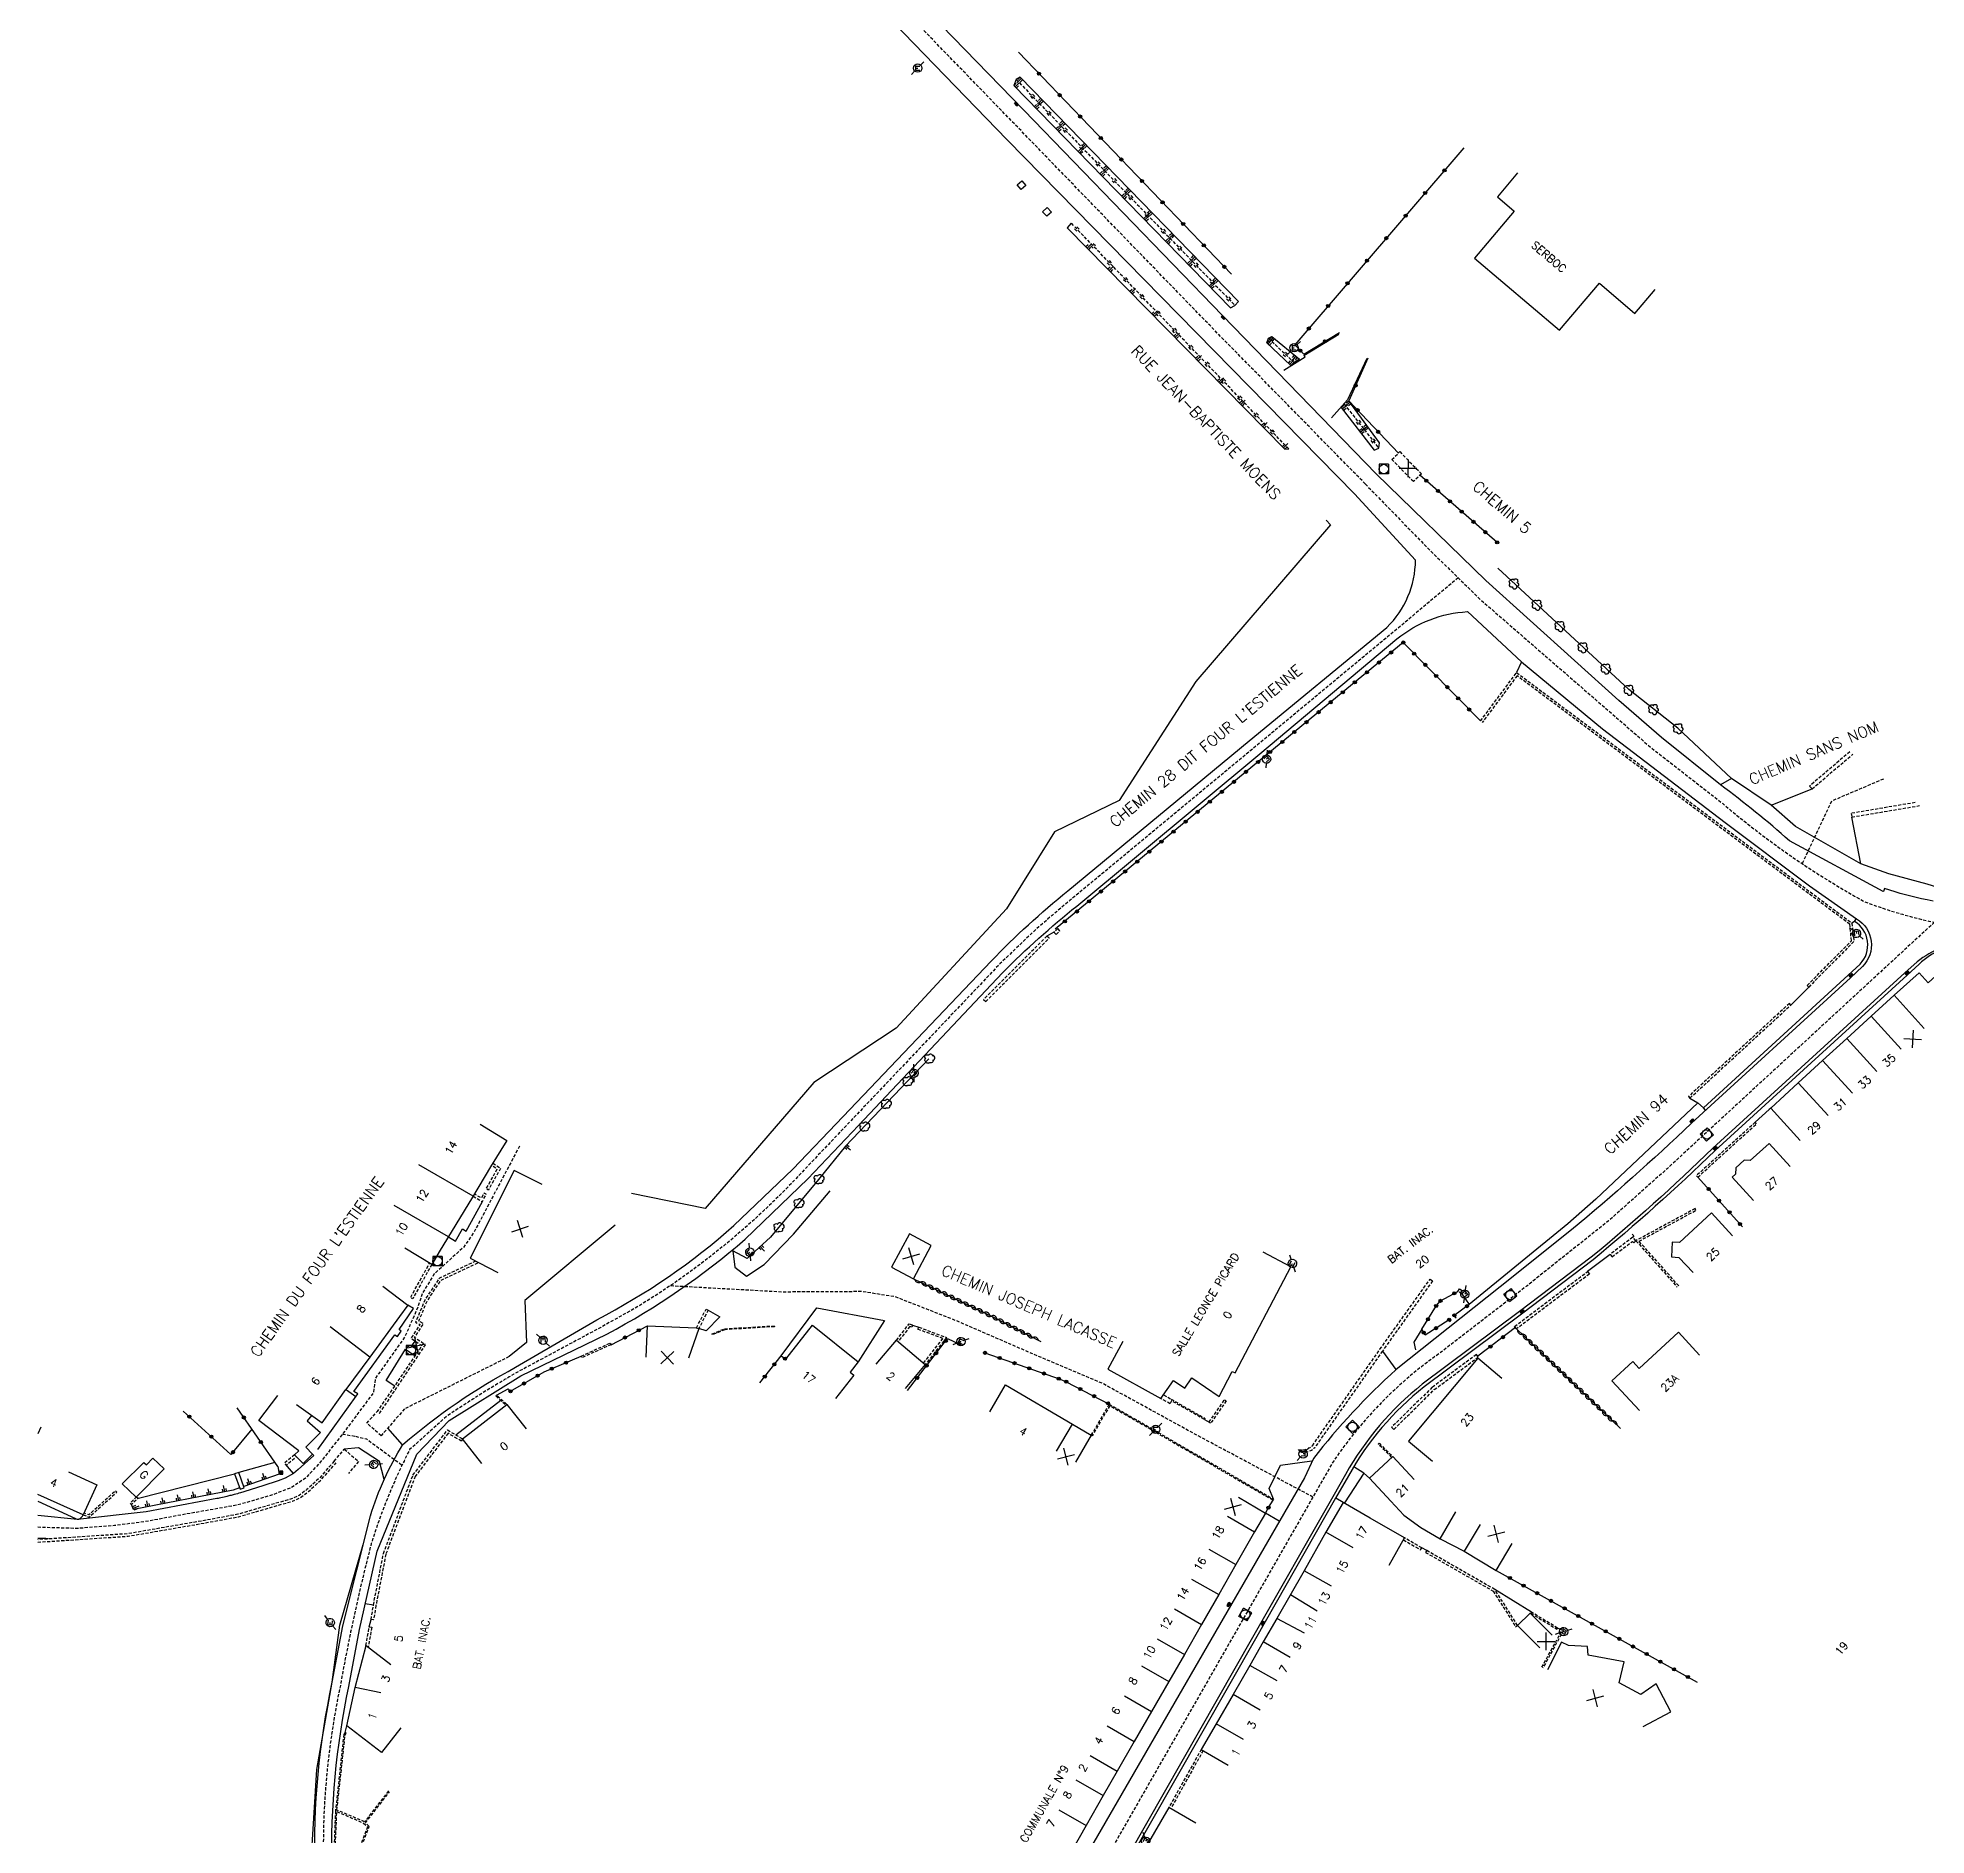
# Model space of a CAD drawing. Header units: millimetres. Extents: x 82000 to 83000, y 142999 to 144000.
# Drawn here: x 82000 to 82301.4, y 143549.3 to 143836.2 of the extents above; entities that cross this region are included whole.
import ezdxf
from ezdxf.enums import TextEntityAlignment as Align

# ---------------------------------------------------------------- set-up
doc = ezdxf.new("R2010")
doc.units = ezdxf.units.MM
doc.linetypes.add('DASHED', pattern=[0.75, 0.5, -0.25])
doc.layers.get('0').update_dxf_attribs({"linetype": 'CONTINUOUS'})
for name, color, linetype in [('W0001', 6, 'DASHED'), ('W0008', 7, 'CONTINUOUS'), ('W0100', 7, 'CONTINUOUS'), ('W0112', 1, 'DASHED'), ('W0211', 2, 'CONTINUOUS'), ('W0220', 5, 'DASHED'), ('W0300', 7, 'CONTINUOUS'), ('W0302', 3, 'CONTINUOUS'), ('W0310', 3, 'CONTINUOUS'), ('W0322', 7, 'CONTINUOUS'), ('W0330', 7, 'CONTINUOUS'), ('W0334', 7, 'CONTINUOUS'), ('W0400', 7, 'CONTINUOUS'), ('W0420', 7, 'CONTINUOUS'), ('W0471', 7, 'CONTINUOUS'), ('W0984', 7, 'CONTINUOUS'), ('W0989', 7, 'CONTINUOUS'), ('W0991', 7, 'CONTINUOUS'), ('W1102', 7, 'CONTINUOUS')]:
    doc.layers.add(name, color=color, linetype=linetype)
doc.styles.get("Standard").update_dxf_attribs({"font": 'romans.shx', "width": 0.85})

# ---------------------------------------------------------------- blocks, each defined once
blk = doc.blocks.new('t112o')
at = {"color": 0, "linetype": 'Continuous'}
for p, q in [((-0.5, 0.5), (0.5, 0.5)), ((-0.5, -0.5), (-0.5, 0.5)), ((0.5, 0.5), (0.5, -0.5)), ((0.5, -0.5), (-0.5, -0.5))]:
    blk.add_line(p, q, dxfattribs=at)
blk = doc.blocks.new('T471')
for p, q in [((-0.333334, 0.333334), (-0.333334, -0.333334)), ((-0.333334, 0.333334), (0.333334, 0.333334)), ((-0.333334, 0), (0, 0)), ((0.500001, 0.500001), (1.000002, 1.000002)), ((-0.500001, -0.500001), (-1.000002, -1.000002)), ((-0.333334, -0.333334), (0.333334, -0.333334))]:
    blk.add_line(p, q)
blk.add_ellipse((0, 0), major_axis=(0.471405, 0.471405), ratio=1, start_param=5.4977871438, end_param=11.780972451)
blk = doc.blocks.new('T400')
for p, q in [((-0.15, 0.3), (0.15, 0.3)), ((-0.15, -0.25), (-0.15, 0.3)), ((-0.15, 0.15), (0.15, 0.15)), ((-0.15, 0), (0.15, 0)), ((0.15, 0.3), (0.15, -0.25)), ((-0.15, -0.15), (0.15, -0.15)), ((-0.15, -0.25), (-0.15, -0.3)), ((-0.15, -0.3), (0.15, -0.3)), ((0.15, -0.3), (0.15, -0.25))]:
    blk.add_line(p, q)
blk = doc.blocks.new('T420')
for p, q in [((0.75, 0.75), (-0.75, 0.75)), ((-0.75, 0.75), (-0.75, -0.75)), ((0.75, 0.75), (0.75, -0.75)), ((0.75, -0.75), (-0.75, -0.75))]:
    blk.add_line(p, q)
blk.add_ellipse((0, 0), major_axis=(-0.53, 0.53), ratio=1, start_param=3.926991, end_param=10.210176)
blk = doc.blocks.new('t330o')
at = {"color": 0, "linetype": 'Continuous'}
for p, q in [((0.25, -0.25), (-0.25, 0.25)), ((-0.25, -0.25), (0.25, 0.25)), ((-0.25, 0.25), (-0.25, -0.25)), ((0.25, 0.25), (-0.25, 0.25)), ((0.25, -0.25), (0.25, 0.25)), ((-0.25, -0.25), (0.25, -0.25)), ((-0.25, -0.25), (-0.25, -0.25))]:
    blk.add_line(p, q, dxfattribs=at)
blk = doc.blocks.new('t211o')
at = {"color": 0, "linetype": 'Continuous'}
for p, q in [((-0.29, 0.5), (-0.29, 0)), ((0, 1), (0, 0)), ((0.29, 0.5), (0.29, 0))]:
    blk.add_line(p, q, dxfattribs=at)
blk = doc.blocks.new('t322o')
at = {"color": 0, "linetype": 'Continuous'}
for radius in [0.25, 0.15]:
    blk.add_circle((0, 0), radius, dxfattribs=at)
blk = doc.blocks.new('t220o')
at = {"color": 0, "linetype": 'Continuous'}
for p, q in [((-0.25, 0.25), (0.25, 0.25)), ((-0.25, -0.25), (0.25, -0.25))]:
    blk.add_line(p, q, dxfattribs=at)
blk = doc.blocks.new('t991o')
at = {"color": 0, "linetype": 'Continuous'}
for p, q in [((-1, 1), (1, -1)), ((-1, -1), (1, 1))]:
    blk.add_line(p, q, dxfattribs=at)
blk = doc.blocks.new('t310o')
at = {"color": 0, "linetype": 'Continuous'}
for centre, start, end in [((-0.5, 0.38), 216.8699, 323.1304), ((0.5, -0.37), 36.8699, 143.1303)]:
    blk.add_arc(centre, 0.625, start, end, dxfattribs=at)
blk = doc.blocks.new('T300')
for p, q in [((-0.8, 0.51), (-0.86, 0.34)), ((-0.86, 0.34), (-0.86, 0.17)), ((-0.86, 0.17), (-0.74, 0.06)), ((-0.69, 0.63), (-0.8, 0.51)), ((-0.8, -0.06), (-0.74, 0.06)), ((-0.74, 0.06), (-0.69, 0.11)), ((-0.57, 0.69), (-0.69, 0.63)), ((-0.46, 0.69), (-0.57, 0.69)), ((-0.29, 0.63), (-0.46, 0.69)), ((-0.29, 0.63), (-0.17, 0.74)), ((-0.23, 0.57), (-0.29, 0.63)), ((-0.17, 0.74), (-0.06, 0.8)), ((-0.06, 0.8), (0.06, 0.8)), ((0.06, 0.8), (0.23, 0.74)), ((0.23, 0.74), (0.34, 0.63)), ((0.34, 0.63), (0.4, 0.51)), ((0.46, 0.46), (0.34, 0.46)), ((0.4, 0.51), (0.4, 0.46)), ((0.57, 0.4), (0.46, 0.46)), ((0.57, 0.4), (0.69, 0.29)), ((0.69, 0.29), (0.74, 0.17)), ((0.74, 0.06), (0.69, -0.17)), ((0.74, 0.17), (0.74, 0.06)), ((-0.8, -0.17), (-0.8, -0.06)), ((-0.8, -0.23), (-0.8, -0.17)), ((-0.74, -0.34), (-0.8, -0.23)), ((-0.69, -0.4), (-0.74, -0.34)), ((-0.51, -0.46), (-0.69, -0.4)), ((-0.4, -0.46), (-0.51, -0.46)), ((-0.4, -0.46), (-0.34, -0.46)), ((-0.34, -0.46), (-0.34, -0.4)), ((-0.34, -0.51), (-0.34, -0.46)), ((-0.29, -0.63), (-0.34, -0.51)), ((-0.17, -0.74), (-0.29, -0.63)), ((-0.06, -0.8), (-0.17, -0.74)), ((0.06, -0.8), (-0.06, -0.8)), ((0.17, -0.74), (0.06, -0.8)), ((0.23, -0.69), (0.17, -0.74)), ((0.29, -0.46), (0.23, -0.46)), ((0.29, -0.63), (0.23, -0.69)), ((0.46, -0.4), (0.29, -0.46)), ((0.34, -0.51), (0.29, -0.63)), ((0.34, -0.51), (0.34, -0.46)), ((0.57, -0.34), (0.46, -0.4)), ((0.63, -0.29), (0.57, -0.34)), ((0.69, -0.17), (0.63, -0.29))]:
    blk.add_line(p, q)

msp = doc.modelspace()

# ---------------------------------------------------------------- linework, layer by layer
at = {"layer": 'W0001', "flags": 128}
for points in [[(82211.9, 143765.01), (82187.06, 143790.35), (82121.39, 143858.09), (82089.71, 143890.88), (82088.42, 143892.22)], [(82294.61, 143717.9), (82286.34, 143714.38), (82281.64, 143704.4)], [(82076.89, 143659.3), (82069.61, 143645.53), (82067.93, 143643.13), (82063.24, 143638.85), (82061.35, 143635.76), (82060.67, 143633.59), (82058.59, 143628.84), (82053.88, 143622.23), (82053.59, 143619.97), (82048.65, 143613.34), (82045.14, 143608.89), (82042.73, 143606.29), (82040.5, 143604.8), (82037.58, 143603.67), (82031.95, 143602.02), (82023.31, 143600.49), (82017.1, 143599.35), (82012.24, 143598.73), (82006.18, 143598.26), (82000, 143598.46)], [(82203.55, 143603.28), (82185.84, 143612.71), (82170.05, 143621.37), (82158.53, 143626.26), (82146.66, 143631.41), (82136.85, 143635.25), (82131.55, 143636.08), (82118.77, 143636.01), (82100.92, 143636.99)], [(82048.65, 143613.34), (82050.73, 143612.99)], [(82050.73, 143612.99), (82052.47, 143612.56), (82058.15, 143608.38)]]:
    msp.add_lwpolyline(points, dxfattribs=at)
for points in [[(82211.9, 143765.01), (82221.73, 143754.91), (82230.34, 143746.5), (82257.42, 143723), (82268.95, 143714.01, 0.049337), (82291.47, 143698.38, 0.05942), (82308.25, 143694.11, 0.05942)], [(82226.74, 143750.01), (82193.99, 143722.77), (82170.47, 143703.27, 0.007982), (82159.08, 143693.69), (82153.62, 143688.45), (82121.93, 143655.09, -0.068781), (82096.08, 143633.86), (82089.86, 143630.36), (82076.71, 143623.31, 0.01709), (82065.22, 143616.14), (82059.36, 143610.85, 0.041841), (82053.24, 143595.87, 0.019658), (82048.3, 143573.22, 0.044862), (82045.61, 143550.74), (82045.26, 143522.97, -0.130253), (82040.6, 143510.48), (82034.29, 143503.7), (82031.3, 143500.48), (82021.53, 143491.06)], [(82302.75, 143695.05), (82278.84, 143673), (82260.06, 143655.68), (82250.74, 143647.39), (82237.66, 143636.96), (82223.86, 143626.31, 0.090765), (82206.86, 143609.07), (82201.13, 143599.07), (82143.9, 143499.06, 0.389263), (82146.26, 143481.31), (82169.13, 143469.94), (82188.93, 143460.19), (82195.08, 143459.33), (82218.8, 143456.16), (82233.41, 143455.36), (82243.51, 143455.85), (82256.23, 143456.49, -0.095907), (82265.72, 143454.86, -0.357307), (82267.18, 143453.01, 0.000344), (82266.82, 143447.06), (82266.74, 143443.86), (82266.65, 143437.54), (82264.87, 143420.6, 0.12107), (82265.04, 143412.01), (82267.21, 143403.94), (82270.96, 143397.55), (82273.75, 143392.92, -0.07632), (82274.45, 143391.45, -0.019997), (82273.52, 143387.71)]]:
    msp.add_lwpolyline(points, format="xyb", dxfattribs=at)
at = {"layer": 'W0008', "flags": 128}
for points in [[(82210.17, 143763.42), (82179.32, 143794.9), (82154.71, 143819.97), (82095.18, 143881.46)], [(82213.63, 143766.61), (82189.12, 143791.9), (82157.37, 143824.67), (82127.36, 143855.66)], [(82198.9, 143783.17), (82202.31, 143785.29), (82202.08, 143785.53), (82207.67, 143788.91)], [(82212.13, 143785.05), (82209.08, 143778.44), (82206.52, 143775.55)], [(82065.54, 143644.81), (82066.67, 143644.12), (82067.8, 143646.11), (82068.36, 143645.73), (82070.97, 143650.44)], [(82050.8, 143619.37), (82051.07, 143619.74), (82050.47, 143620.16), (82056.98, 143629.2), (82057.42, 143628.91), (82057.99, 143629.77), (82057.67, 143630.04), (82059.97, 143633.41), (82059.06, 143633.94)], [(82056.98, 143620.98), (82055.6, 143621.91), (82058.69, 143626.88), (82060.22, 143625.81)], [(82040.82, 143607.05), (82039.53, 143608.56)]]:
    msp.add_lwpolyline(points, dxfattribs=at)
at = {"layer": 'W0008'}
for points in [[(82294.62, 143699.96, -0.000197), (82294.58, 143699.97), (82279.61, 143708.05, 0.022075), (82268.6, 143716.98), (82259.2, 143724.54), (82252.36, 143730.43), (82231.14, 143749.58), (82213.63, 143766.61)], [(82006.42, 143510.6), (82012.52, 143504.11), (82020.45, 143496.5, 0.141778), (82028.24, 143500.19), (82032.2, 143503.56), (82040.31, 143512.22, 0.116626), (82044.08, 143525.56), (82044.24, 143544.06, -0.059521), (82047.01, 143573.71), (82048.69, 143582.74), (82053.1, 143600.3, -0.065778), (82058.29, 143611.69, -0.054627), (82076.28, 143624), (82089.25, 143631.6, 0.061773), (82111.13, 143646.64), (82120.55, 143655.64), (82128.55, 143664.06), (82152.18, 143688.85, -0.030774), (82164.42, 143700.07), (82193.39, 143723.99), (82215.35, 143742.12, 0.202129), (82219.91, 143752.85), (82210.17, 143763.42)], [(82046.94, 143544.06, -0.057205), (82049.66, 143573.05), (82051.35, 143582.14), (82054.19, 143594.65), (82060.5, 143610.13), (82065.69, 143615.49), (82077.13, 143622.63), (82090.84, 143629.31, 0.05724), (82112.89, 143644.45), (82122.9, 143654.09), (82131.01, 143662.58), (82154.01, 143686.99, -0.029784), (82165.86, 143697.63), (82195.08, 143721.94), (82216.96, 143740.29, -0.158202), (82228.21, 143744.63), (82236.83, 143736.63), (82249.76, 143725.92), (82269.34, 143710.99), (82282.82, 143700.87), (82290.32, 143695.6)], [(82290.32, 143695.6, -0.484464), (82291.28, 143687.99), (82289.37, 143686.19), (82263.95, 143662.96, -0.016846), (82244.83, 143645.92), (82233.43, 143636.85), (82216.81, 143623.64, 0.043121), (82203.62, 143609.43), (82202.18, 143606.37), (82165.23, 143542.38)], [(82303.91, 143690.93, 0.090891), (82299.97, 143688.71), (82298.04, 143686.95), (82267.4, 143658.99, -0.020335), (82247.98, 143641.56), (82236.52, 143632.9), (82221, 143621.28, 0.099009), (82208.76, 143606.91), (82206.72, 143603.33), (82193.92, 143580.88), (82168.49, 143536.31)]]:
    msp.add_lwpolyline(points, format="xyb", dxfattribs=at)
for points in [[(82276.66, 143713.72), (82283.21, 143716.34)], [(82290.99, 143704.36), (82289.56, 143711.84)], [(82220.91, 143630.06), (82219.63, 143627.99), (82219.91, 143626.77)], [(82044.71, 143610.87), (82050.8, 143619.37)]]:
    msp.add_lwpolyline(points, dxfattribs=at)
at = {"layer": 'W0008', "flags": 128}
for points in [[(82043.87, 143610.14), (82044.09, 143609.94), (82041.58, 143607.67), (82040.82, 143607.05), (82039.5, 143606.3), (82038.39, 143605.87), (82035.9, 143605.1), (82033.06, 143604.17, -0.008273), (82032.37, 143603.96, -0.005801), (82031.36, 143603.68, -0.00395), (82030.68, 143603.51, -0.003893), (82029.98, 143603.34, -0.00309), (82028.98, 143603.12, -0.007719), (82028.58, 143603.04), (82017.31, 143600.95), (82006.34, 143599.71), (82000, 143600.35)], [(82000, 143602.61), (82006.02, 143599.85, 0.066282), (82006.29, 143599.77, 0.076734), (82006.53, 143599.77, 0.106572), (82006.66, 143599.81, 0.037801), (82006.97, 143600.05, 0.052512), (82007.12, 143600.21, 0.043342), (82007.26, 143600.43)], [(82001.73, 143596.64, -0.006652), (82000, 143596.68)]]:
    msp.add_lwpolyline(points, format="xyb", dxfattribs=at)
msp.add_lwpolyline([(82032.96, 143604.78), (82032.09, 143607.21), (82031.42, 143606.97), (82032.3, 143604.53)], close=True, dxfattribs=at)
at = {"layer": 'W0100', "flags": 128}
for points in [[(82236.22, 143814.68), (82232.99, 143810.86), (82235.68, 143808.58), (82229.32, 143801.06), (82242.89, 143789.56), (82249.26, 143797.08), (82254.95, 143792.25), (82258.18, 143796.07)], [(82070.64, 143662.83), (82074.89, 143660.2), (82072.29, 143655.99), (82069.4, 143651.16), (82064.07, 143642.41), (82062.89, 143640.43), (82058.6, 143642.99)], [(82080.51, 143653.16), (82076.05, 143655.41), (82069, 143641.4), (82073.46, 143639.15)], [(82055.08, 143636.97), (82059.06, 143633.94), (82057.73, 143632.12), (82052.99, 143625.62), (82049.18, 143620.47)], [(82060.78, 143626.66), (82059.63, 143627.38), (82060.22, 143628.19)], [(82043.75, 143616.38), (82043.01, 143615.46), (82045.13, 143613.6), (82042.81, 143611.26), (82043.87, 143610.14), (82042.38, 143608.66), (82041, 143610.03), (82041.69, 143610.65), (82035.3, 143615.51), (82038.33, 143619.49)], [(82004.88, 143607.3), (82009.44, 143605.25), (82007.26, 143600.43), (82000, 143603.7)]]:
    msp.add_lwpolyline(points, dxfattribs=at)
at = {"layer": 'W0100'}
for points in [[(82307.65, 143683.95), (82304.16, 143687.54), (82301.76, 143685.38), (82300.3, 143686.97), (82296.33, 143683.39), (82292.65, 143680.04), (82288.74, 143676.49), (82284.9, 143672.97), (82281.01, 143669.42), (82276.61, 143665.36), (82281.33, 143660.23)], [(82279.73, 143656.06), (82276.35, 143659.75), (82273.35, 143657), (82272.38, 143657.06), (82271.06, 143655.84), (82270.99, 143654.81), (82270.48, 143654.33), (82273.85, 143650.64)], [(82270.54, 143644.96), (82267.14, 143648.63), (82262.05, 143643.92), (82260.86, 143643.98), (82260.77, 143641.61), (82261.97, 143641.55), (82264.22, 143639.12)], [(82173.21, 143628.1), (82170.79, 143623.72), (82179.29, 143619.02), (82181.28, 143621.87), (82183.08, 143620.68), (82184.22, 143622.3), (82188.58, 143619.36), (82190.67, 143623.34), (82191.13, 143623.1), (82200.02, 143640.05), (82195.6, 143642.37)], [(82097.13, 143625.61), (82097.32, 143630.61), (82105.07, 143630.32), (82105.5, 143630.17), (82103.87, 143625.45)], [(82119.4, 143625.31), (82123.64, 143630.7), (82130.95, 143624.89), (82129.65, 143623.24), (82130.28, 143622.75), (82127.33, 143619.01)], [(82265.26, 143625.91), (82261.87, 143629.58), (82255.62, 143623.82), (82254.6, 143624.93), (82251.27, 143621.86), (82255.68, 143617.08)], [(82133.85, 143624.48), (82137.06, 143628.31), (82141.67, 143624.45), (82138.46, 143620.62)], [(82233.69, 143622.23), (82229.86, 143625.44), (82218.78, 143612.23), (82222.61, 143609.01)], [(82041.32, 143618.04), (82045.4, 143615.14), (82049.18, 143620.47)], [(82151.95, 143616.91), (82154.49, 143621.21), (82165.16, 143614.92), (82168.17, 143613.15), (82165.63, 143608.85)], [(82070.9, 143608.63), (82067.82, 143612.57), (82074.87, 143618.08), (82077.95, 143614.15)], [(82219.7, 143606.09), (82216.29, 143609.74), (82212.59, 143606.29), (82216, 143602.64), (82218.07, 143600.4), (82220.77, 143598.4), (82223.84, 143596.62), (82226.35, 143600.95)], [(82191.64, 143603.24), (82195.97, 143600.73), (82194.22, 143597.72), (82191.24, 143592.51), (82188.5, 143587.72), (82185.76, 143582.94), (82183.03, 143578.17), (82180.52, 143573.82), (82177.78, 143569.07), (82175.02, 143564.27), (82172.3, 143559.54), (82170.06, 143555.64), (82167.33, 143550.87), (82164.88, 143546.55), (82164.88, 143546.34), (82161.6, 143540.63), (82157.2, 143543.16)], [(82215.71, 143592.43), (82218.18, 143596.77), (82212.69, 143599.9), (82208.37, 143602.41), (82205.61, 143597.67), (82202.13, 143591.51), (82197.78, 143583.92), (82195.59, 143580.19), (82193.46, 143576.38), (82190.79, 143571.74), (82188.11, 143567.09), (82185.71, 143562.99), (82190.03, 143560.47)], [(82230.26, 143598.92), (82227.7, 143594.63), (82232.79, 143591.58), (82235.36, 143595.87)], [(82241.74, 143581.23), (82238.21, 143584.77), (82236.21, 143582.78), (82239.74, 143579.23)], [(82057.93, 143566.44), (82054.86, 143562.49), (82049.35, 143566.77), (82050.65, 143572.89), (82052.4, 143579.58), (82056.37, 143576.55)], [(82256.27, 143566.67), (82260.68, 143569.02), (82258.33, 143573.44), (82255.87, 143571.75), (82252.43, 143573.65), (82253.2, 143576.98), (82247.49, 143578.04), (82247.37, 143579.44), (82244.34, 143579.58), (82243.23, 143580.14), (82240.96, 143575.69)], [(82184.86, 143551.22), (82180.54, 143553.73), (82176.93, 143547.51), (82195.66, 143536.95)]]:
    msp.add_lwpolyline(points, dxfattribs=at)
msp.add_lwpolyline([(82142.6, 143643.45), (82139.13, 143645.28), (82136.25, 143639.99), (82139.78, 143638.12)], close=True, dxfattribs=at)
at = {"layer": 'W0100', "flags": 128}
msp.add_lwpolyline([(82016.91, 143608.82), (82017.34, 143608.45), (82018.36, 143609.49), (82020.17, 143607.78), (82015.72, 143603.27), (82013.46, 143605.41)], close=True, dxfattribs=at)
at = {"layer": 'W0112'}
for points in [[(82217.4, 143770.17), (82220.87, 143766.65), (82219.6, 143765.39), (82216.13, 143768.91)], [(82151.31, 143682.38), (82161.44, 143692.49), (82161.09, 143692.84), (82150.96, 143682.73)], [(82162.82, 143694.04), (82162.21, 143693.45), (82162.55, 143693.1), (82163.16, 143693.68)], [(82279.59, 143682.09), (82263.48, 143667.23), (82263.72, 143666.97), (82279.83, 143681.83)], [(82264.97, 143654.34), (82274.36, 143662.89), (82274.15, 143663.12), (82264.75, 143654.58)], [(82251.29, 143641.64), (82254.54, 143644.09), (82254.74, 143643.88), (82255.1, 143644.21), (82254.6, 143644.76), (82250.99, 143642.03)], [(82235.73, 143630.53), (82247.38, 143639.29), (82247.68, 143638.89), (82236.03, 143630.13)], [(82227.31, 143635.7), (82226.67, 143636.11), (82226.93, 143636.52), (82227.57, 143636.11)], [(82107.66, 143629.32), (82109.62, 143630.14), (82117.57, 143630.61), (82117.58, 143630.48), (82109.65, 143630), (82107.72, 143629.2)], [(82086.76, 143625.78), (82091.34, 143627.87), (82091.51, 143627.61), (82086.87, 143625.54)], [(82229.63, 143626.03), (82222.6, 143620.81), (82216.1, 143614.44), (82216.45, 143614.09), (82222.92, 143620.43), (82229.93, 143625.63)], [(82168.17, 143613.15), (82171.03, 143618.12), (82197.23, 143602.95), (82197.13, 143602.78), (82171.1, 143617.86), (82168.33, 143613.06)], [(82186.95, 143615.25), (82189.45, 143618.82), (82189.71, 143618.64), (82187.21, 143615.07)], [(82067.62, 143612.22), (82065.5, 143613.47), (82060.25, 143606.59), (82055.56, 143594.17), (82053.98, 143585.98), (82053.61, 143583.66), (82053.22, 143583.72), (82053.58, 143586.05), (82055.17, 143594.28), (82059.89, 143606.79), (82065.4, 143613.99), (82067.82, 143612.57)], [(82236.21, 143582.78), (82232.57, 143588.54), (82221.7, 143594.76), (82221.52, 143594.45), (82232.31, 143588.27), (82235.9, 143582.58)], [(82242.6, 143582.37), (82238.43, 143584.9), (82238.32, 143584.73), (82242.5, 143582.2)]]:
    msp.add_lwpolyline(points, close=True, dxfattribs=at)
for points in [[(82230.29, 143727.18), (82236.06, 143734.9), (82289.58, 143694.91), (82289.88, 143691.97), (82282.7, 143684.69), (82282.44, 143684.95), (82289.5, 143692.1), (82289.24, 143694.72), (82236.13, 143734.39), (82230.55, 143726.92)], [(82289.23, 143722.25), (82282.83, 143716.79), (82283.21, 143716.34), (82289.72, 143721.87)], [(82299.67, 143714.15), (82289.46, 143712.43), (82289.56, 143711.84), (82300.37, 143713.66)], [(82276.61, 143665.36), (82276.37, 143665.15)], [(82261.93, 143637), (82255.6, 143644.13), (82264.68, 143649.05), (82264.53, 143649.33), (82255.1, 143644.21), (82261.7, 143636.78)], [(82105.14, 143630.3), (82106.68, 143633.3), (82107.02, 143633.12), (82105.5, 143630.17)], [(82137.06, 143628.31), (82139.09, 143630.94), (82139.64, 143630.73), (82139.52, 143630.4), (82139.21, 143630.51), (82137.33, 143628.09)], [(82141.4, 143624.68), (82144.49, 143628.6), (82140.5, 143630.06), (82140.62, 143630.39), (82145.07, 143628.76), (82141.67, 143624.45)], [(82075.23, 143625.7), (82058.55, 143617.36), (82054.8, 143613.07), (82052.53, 143615.08), (82054.18, 143616.95)], [(82074.87, 143618.08), (82073.24, 143619.55), (82073.12, 143619.43), (82074.73, 143617.98)], [(82179.71, 143619.61), (82180.89, 143618.93), (82186.31, 143615.84), (82186.21, 143615.66), (82180.97, 143618.65), (82180.74, 143618.19), (82179.29, 143619.02)], [(82047.31, 143609), (82048.93, 143610.91), (82051.22, 143608.97), (82049.6, 143607.06)], [(82216.15, 143609.61), (82213.96, 143611.73), (82214.09, 143611.87), (82216.29, 143609.74)], [(82218, 143596.46), (82220.73, 143594.85), (82220.91, 143595.16), (82218.18, 143596.77)], [(82052.39, 143579.57), (82052.9, 143582.55), (82053.3, 143582.49), (82052.75, 143579.31)], [(82240.08, 143576.13), (82243.36, 143582.09), (82243.53, 143581.99), (82240.26, 143576.04)], [(82055.99, 143556.36), (82052.17, 143551.45), (82047.75, 143553.31), (82049.07, 143565.33), (82049.24, 143565.58), (82049.06, 143565.7), (82048.85, 143565.38), (82047.52, 143553.18), (82047.31, 143547.88), (82047.52, 143547.87), (82047.73, 143553.08), (82052.01, 143551.23), (82052.65, 143550.65), (82048.3, 143539.24), (82048.49, 143539.17), (82052.9, 143550.71), (82052.29, 143551.26), (82056.16, 143556.24)], [(82185.71, 143562.99), (82180.54, 143553.73)], [(82186.02, 143562.81), (82180.85, 143553.55)]]:
    msp.add_lwpolyline(points, dxfattribs=at)
at = {"layer": 'W0112', "flags": 128}
for points in [[(82072.65, 143656.56), (82073.89, 143655.8), (82071.92, 143652.3), (82071.57, 143652.49), (82073.35, 143655.66), (82072.44, 143656.22)], [(82069.5, 143651.3), (82070.97, 143650.44), (82071.59, 143651.61), (82071.23, 143651.79), (82070.81, 143651), (82069.7, 143651.64)], [(82069.89, 143640.95), (82064.1, 143638.23), (82061.77, 143634.73), (82060.31, 143631.18), (82061.01, 143630.81), (82059.57, 143628.63), (82059.57, 143628.63), (82061.32, 143627.46), (82060.78, 143626.66), (82054.18, 143616.95)], [(82054.54, 143616.64), (82054.61, 143616.72), (82061.11, 143626.43), (82061.87, 143627.57), (82060.13, 143628.74), (82061.58, 143630.95), (82060.82, 143631.36), (82062.13, 143634.54), (82064.37, 143637.91), (82070.34, 143640.72)], [(82062.89, 143640.43), (82059.85, 143634.94), (82059.5, 143635.13), (82062.54, 143640.62)], [(82047.31, 143609), (82044.94, 143606.3), (82042.95, 143604.47), (82041.71, 143603.55), (82040.5, 143603), (82031.93, 143600.53), (82026.92, 143599.6), (82014.39, 143597.42), (82004.36, 143596.77), (82000, 143596.48)], [(82000, 143596.08), (82004.39, 143596.37), (82014.44, 143597.03), (82026.99, 143599.21), (82032.02, 143600.14), (82040.64, 143602.62), (82041.91, 143603.2), (82043.21, 143604.16), (82045.22, 143606.02), (82047.61, 143608.73)], [(82040.99, 143610.03), (82039.38, 143608.7), (82039.64, 143608.39), (82041.28, 143609.75)], [(82007.24, 143600.44), (82008.2, 143600.07), (82012.61, 143604.06), (82012.41, 143604.28), (82008.13, 143600.42), (82007.38, 143600.7)]]:
    msp.add_lwpolyline(points, dxfattribs=at)
at = {"layer": 'W0112'}
msp.add_lwpolyline([(82222.63, 143637.79), (82214.64, 143626.59), (82203.82, 143611.17, -0.251521), (82201.56, 143610.49), (82201.24, 143610.86, 0.246191), (82203.45, 143611.48), (82214.24, 143626.87), (82222.24, 143638.07)], format="xyb", close=True, dxfattribs=at)
at = {"layer": 'W0112', "flags": 128}
msp.add_lwpolyline([(82015.78, 143603.34), (82016, 143603.1), (82014.98, 143602.12), (82014.76, 143602.35)], close=True, dxfattribs=at)
at = {"layer": 'W0211', "flags": 128}
msp.add_lwpolyline([(82191.64, 143794.16), (82156.79, 143829.93), (82156.18, 143829.58), (82155.79, 143828.64), (82190.4, 143793.15), (82191.1, 143793.53)], close=True, dxfattribs=at)
for points in [[(82164.97, 143806.65), (82164.32, 143805.89), (82199.04, 143770.55), (82199.68, 143770.61)], [(82199.95, 143783.96), (82196.16, 143787.53), (82196.43, 143788.28), (82196.98, 143788.57), (82201.38, 143784.93), (82200.55, 143784.4), (82200.01, 143783.9)], [(82208.07, 143777.22), (82213.33, 143770.4), (82214.04, 143770.74), (82214.19, 143771.6), (82209.26, 143778.28)], [(82037.84, 143608.78), (82032.09, 143607.21)], [(82038.32, 143608.17), (82038.54, 143606.95), (82032.89, 143604.98)], [(82031.42, 143606.96), (82015.89, 143602.99)], [(82032.22, 143604.75), (82031.19, 143604.39), (82015.29, 143601.28), (82014.98, 143602.12)]]:
    msp.add_lwpolyline(points, dxfattribs=at)
at = {"layer": 'W0211'}
for points in [[(82270.33, 143717.98), (82261.81, 143726.05)], [(82263.72, 143666.97), (82264.99, 143666.21), (82248.68, 143650.83), (82244.25, 143646.88), (82228.5, 143634)], [(82128.93, 143659.29), (82124.62, 143653.99)], [(82110.92, 143642.57), (82111.25, 143639.97), (82113.11, 143638.57), (82115.97, 143640.39), (82120.63, 143645.23), (82126.47, 143652.16)], [(82116.95, 143644.79), (82113.22, 143641.34), (82110.92, 143642.57)], [(82055.28, 143606.07), (82054.57, 143608.95), (82051.19, 143611.12), (82048.93, 143610.91)], [(82042.91, 143530.63), (82043.58, 143544.26), (82044.53, 143559.8), (82047.01, 143573.71), (82048.19, 143582.82), (82051.96, 143595.73)]]:
    msp.add_lwpolyline(points, dxfattribs=at)
at = {"layer": 'W0220', "flags": 128}
for points in [[(82156.18, 143829.58), (82191.1, 143793.53)], [(82199.68, 143770.61), (82164.97, 143806.65)], [(82196.43, 143788.28), (82200.55, 143784.4)], [(82208.51, 143777.8), (82214.04, 143770.74)]]:
    msp.add_lwpolyline(points, dxfattribs=at)
at = {"layer": 'W0302'}
for points in [[(82205.64, 143759.25), (82206.34, 143758.49), (82184.83, 143733.47), (82172.6, 143714.47), (82162.27, 143709.5), (82154.61, 143697.21), (82137.04, 143678.13), (82123.89, 143669.44), (82106.53, 143649.34), (82094.77, 143651.72)], [(82261.81, 143726.05), (82253.94, 143732.2), (82233.03, 143751.56)], [(82142.25, 143673.26), (82128.93, 143659.29)], [(82124.62, 143653.99), (82116.95, 143644.79)], [(82092.14, 143646.7), (82077.76, 143634.66), (82078.02, 143627.97), (82075.23, 143625.7)]]:
    msp.add_lwpolyline(points, dxfattribs=at)
at = {"layer": 'W0310'}
for points in [[(82139.78, 143638.12), (82152.47, 143632.04), (82160.09, 143628.11)], [(82236.03, 143630.13), (82252.61, 143614.25)]]:
    msp.add_lwpolyline(points, dxfattribs=at)
at = {"layer": 'W0322', "flags": 128}
for points in [[(82156.52, 143833.95), (82190.56, 143798.48)], [(82227.63, 143818.67), (82200.64, 143787.22), (82202.1, 143785.71), (82207.76, 143789.21)], [(82212.29, 143785.07), (82209.26, 143778.28), (82217.18, 143769.95)], [(82034.19, 143614.11), (82030.84, 143610.06), (82023.22, 143617.01)], [(82038.32, 143608.17), (82031.82, 143617.53)]]:
    msp.add_lwpolyline(points, dxfattribs=at)
at = {"layer": 'W0322'}
for points in [[(82232.95, 143755.68), (82220.62, 143766.4)], [(82230.29, 143727.18), (82217.96, 143739.7), (82195.77, 143721.45), (82162.42, 143693.93)], [(82264.99, 143654.37), (82272.11, 143646.42)], [(82223.91, 143634.6), (82226.67, 143636.11)], [(82227.31, 143635.7), (82228.5, 143634), (82226.04, 143632.23)], [(82225.29, 143631.6), (82221.45, 143629.15), (82220.91, 143630.06), (82223.24, 143633.84)], [(82091.51, 143627.61), (82097.32, 143630.61)], [(82235.88, 143630.33), (82229.85, 143625.76)], [(82138.83, 143620.31), (82145.21, 143628.59), (82147.15, 143627.71)], [(82151.19, 143626.31), (82163.2, 143622.09)], [(82075.46, 143620.17), (82080.83, 143623.26), (82086.76, 143625.78)], [(82115.26, 143621.5), (82118.64, 143625.84), (82119.4, 143625.31)], [(82164.18, 143621.69), (82171.03, 143618.12)], [(82196.44, 143601.6), (82197.18, 143602.76)], [(82232.79, 143591.58), (82264.88, 143573.74)]]:
    msp.add_lwpolyline(points, dxfattribs=at)
at = {"layer": 'W0334'}
msp.add_line((82049.3, 143620.38), (82050.77, 143619.33), dxfattribs=at)
for points in [[(82236.83, 143736.63), (82236.06, 143734.9)], [(82311.41, 143697.54), (82311.49, 143698.02), (82301.58, 143701.1), (82295.48, 143702.78), (82290.99, 143704.36), (82280.55, 143710.32), (82276.66, 143713.72), (82270.33, 143717.98), (82268.6, 143716.98)], [(82289.98, 143695.18), (82289.58, 143694.91)], [(82162.21, 143693.45), (82161.09, 143692.84)], [(82282.7, 143684.69), (82279.83, 143681.83)], [(82264.99, 143666.21), (82265.86, 143665.43)], [(82276.37, 143665.15), (82274.15, 143663.12)], [(82254.51, 143645.26), (82254.79, 143644.97), (82254.6, 143644.76)], [(82250.99, 143642.03), (82247.38, 143639.29)], [(82107.02, 143633.12), (82108.85, 143632.07), (82106.69, 143629.82), (82105.5, 143630.17)], [(82118.64, 143625.84), (82124.33, 143633.47), (82135.18, 143631.49), (82130.95, 143624.89)], [(82223.24, 143633.84), (82223.91, 143634.6)], [(82226.04, 143632.23), (82226.38, 143631.89)], [(82139.64, 143630.73), (82140.62, 143630.39)], [(82225.47, 143631.19), (82225.29, 143631.6)], [(82214.64, 143626.59), (82216.8, 143623.63)], [(82073.24, 143619.55), (82075.11, 143620.58), (82075.46, 143620.17)], [(82163.2, 143622.09), (82164.18, 143621.69)], [(82066.71, 143613.22), (82073.89, 143618.74)], [(82058.2, 143611.6), (82055.86, 143614.28)], [(82186.21, 143615.66), (82186.96, 143615.26)], [(82197.23, 143602.95), (82196.57, 143604.63), (82198.39, 143608.38), (82203.37, 143609.04)], [(82212.59, 143606.29), (82211.67, 143607.09), (82210.06, 143608.13)], [(82211.67, 143607.09), (82208.58, 143602.34)], [(82208.37, 143602.41), (82207.18, 143603.11)], [(82198.17, 143599.43), (82195.97, 143600.73), (82196.44, 143601.6)], [(82223.84, 143596.62), (82227.7, 143594.63)], [(82221.7, 143594.76), (82220.91, 143595.16)], [(82238.43, 143584.9), (82232.57, 143588.54)], [(82053.58, 143586.05), (82052.28, 143586.23)], [(82052.9, 143582.55), (82053.22, 143583.72)], [(82243.32, 143582.01), (82242.6, 143582.37)], [(82049.06, 143565.7), (82049.35, 143566.77)]]:
    msp.add_lwpolyline(points, dxfattribs=at)
for points in [[(82302.54, 143698.4), (82301.57, 143698.61, -0.033968), (82294.78, 143700.43), (82294.62, 143699.96)], [(82266.23, 143665.04), (82265.86, 143665.43), (82289, 143686.59), (82290.9, 143688.38, 0.478439), (82289.98, 143695.18), (82290.29, 143695.62)], [(82303.79, 143690.68, 0.090423), (82300.31, 143688.35), (82298.38, 143686.58), (82267.74, 143658.62, -0.020337), (82248.29, 143641.17), (82236.83, 143632.5), (82221.31, 143620.89, 0.098987), (82209.2, 143606.66), (82207.16, 143603.08), (82194.35, 143580.63), (82168.92, 143536.06), (82145.78, 143495.51, 0.273534), (82146.96, 143485.43, 0.06607), (82148.47, 143484.13), (82148.2, 143483.71)]]:
    msp.add_lwpolyline(points, format="xyb", dxfattribs=at)
at = {"layer": 'W1102'}
for p, q in [((82301.12, 143678.07), (82296.33, 143683.39)), ((82297.45, 143674.76), (82292.65, 143680.04)), ((82293.53, 143671.23), (82288.74, 143676.49)), ((82289.68, 143667.76), (82284.9, 143672.97)), ((82285.76, 143664.22), (82281.01, 143669.42)), ((82162.63, 143610.61), (82165.16, 143614.92)), ((82189.9, 143600.22), (82194.22, 143597.72)), ((82209.94, 143595.16), (82205.61, 143597.67)), ((82186.9, 143594.99), (82191.24, 143592.51)), ((82184.16, 143590.2), (82188.5, 143587.72)), ((82206.48, 143589.05), (82202.13, 143591.51)), ((82204.2, 143585.07), (82199.94, 143587.68)), ((82181.43, 143585.43), (82185.76, 143582.94)), ((82202.19, 143581.56), (82197.78, 143583.92)), ((82178.69, 143580.65), (82183.03, 143578.17)), ((82199.91, 143577.66), (82195.59, 143580.19)), ((82176.19, 143576.32), (82180.52, 143573.82)), ((82197.82, 143573.93), (82193.46, 143576.38)), ((82054.75, 143572.02), (82050.65, 143572.89)), ((82195.13, 143569.25), (82190.79, 143571.74)), ((82173.45, 143571.56), (82177.78, 143569.07)), ((82170.69, 143566.76), (82175.02, 143564.27)), ((82192.44, 143564.6), (82188.11, 143567.09)), ((82167.96, 143562.03), (82172.3, 143559.54)), ((82165.72, 143558.12), (82170.06, 143555.64)), ((82162.99, 143553.35), (82167.33, 143550.87))]:
    msp.add_line(p, q, dxfattribs=at)
at = {"layer": 'W1102', "flags": 128}
for points in [[(82069.5, 143651.3), (82060.84, 143656.32)], [(82065.54, 143644.81), (82056.89, 143649.84)], [(82052.99, 143625.62), (82046.65, 143630.44)], [(82000.49, 143614.45), (82000, 143613.36)]]:
    msp.add_lwpolyline(points, dxfattribs=at)

# ---------------------------------------------------------------- block references
at = {"layer": 'W0112'}
for p, rotation in [((82157.02, 143812.71), 131.7676448648211), ((82161.09, 143808.45), 132.3887414537398)]:
    msp.add_blockref('t112o', p, dxfattribs=dict(at, rotation=rotation))
at = {"layer": 'W0211'}
for p, rotation in [((82155.99, 143828.43), 314.2852531471195), ((82156.99, 143829.73), 134.2523518275069), ((82159.28, 143825.06), 314.2852531477776), ((82160.28, 143826.35), 134.2523518268657), ((82162.77, 143821.48), 314.2852531471764), ((82163.77, 143822.77), 134.2523518279344), ((82166.26, 143817.9), 314.2852531478612), ((82167.26, 143819.19), 134.2523518273102), ((82170.74, 143815.61), 134.2523518267103), ((82169.75, 143814.32), 314.2852531479055), ((82173.24, 143810.74), 314.2852531479517), ((82174.23, 143812.03), 134.2523518277206), ((82176.73, 143807.16), 314.2852531472693), ((82177.72, 143808.45), 134.2523518271356), ((82180.22, 143803.58), 314.285253147304), ((82181.21, 143804.86), 134.2523518265723), ((82167.5, 143802.65), 314.4960312847822), ((82183.72, 143800), 314.2852531473401), ((82184.7, 143801.28), 134.2523518275301), ((82171.01, 143799.09), 314.4960312839472), ((82188.19, 143797.7), 134.2523518276978), ((82174.51, 143795.52), 314.4960312844177), ((82187.21, 143796.42), 314.2852531473778), ((82178.01, 143791.95), 314.496031284946), ((82181.52, 143788.39), 314.4960312847369), ((82185.02, 143784.82), 314.496031284528), ((82196.37, 143787.33), 316.6154865658074), ((82197.2, 143788.39), 140.3831843321004), ((82199.8, 143784.1), 316.6154865668312), ((82200.83, 143785.38), 140.3831843322134), ((82188.53, 143781.25), 314.4960312842562), ((82192.03, 143777.69), 314.4960312839744), ((82208.25, 143776.99), 307.6779018248265), ((82209.43, 143778.05), 126.4514622213572), ((82195.54, 143774.12), 314.4960312836055), ((82211.13, 143773.26), 307.6779018239098), ((82212.23, 143774.26), 126.4514622207595), ((82198.84, 143770.76), 314.4960312832062), ((82128.93, 143659.29), 230.8732642732712), ((82115.33, 143643.29), 222.7918260285232), ((82029.81, 143604.12), 11.07506134473753), ((82033.82, 143605.31), 19.19989516632761), ((82036.18, 143606.13), 19.19989516627551), ((82015.22, 143601.47), 290.5669611973173), ((82017.54, 143601.72), 11.07506134472169), ((82019.99, 143602.2), 11.07506134494489), ((82022.45, 143602.68), 11.07506134496926), ((82024.9, 143603.16), 11.07506134474966), ((82027.35, 143603.64), 11.07506134492832)]:
    msp.add_blockref('t211o', p, dxfattribs=dict(at, rotation=rotation))
at = {"layer": 'W0220'}
for p, rotation in [((82158.79, 143826.89), 314.0870193920294), ((82161.4, 143824.19), 314.0870193920294), ((82164.01, 143821.5), 314.0870193920294), ((82166.62, 143818.8), 314.0870193920294), ((82169.23, 143816.11), 314.0870193920294), ((82171.84, 143813.42), 314.0870193920294), ((82174.45, 143810.72), 314.0870193920294), ((82177.06, 143808.03), 314.0870193920294), ((82165.86, 143805.72), 133.9348818361663), ((82179.67, 143805.34), 314.0870193920294), ((82168.46, 143803.02), 133.9348818361663), ((82182.27, 143802.64), 314.0870193920294), ((82171.06, 143800.32), 133.9348818361663), ((82173.66, 143797.62), 133.9348818361663), ((82184.88, 143799.95), 314.0870193920294), ((82176.27, 143794.92), 133.9348818361663), ((82187.49, 143797.26), 314.0870193920294), ((82190.1, 143794.56), 314.0870193920294), ((82178.87, 143792.22), 133.9348818361663), ((82181.47, 143789.52), 133.9348818361663), ((82184.07, 143786.82), 133.9348818361663), ((82199.16, 143785.71), 316.7524355042393), ((82186.67, 143784.12), 133.9348818361663), ((82189.28, 143781.42), 133.9348818361663), ((82191.88, 143778.72), 133.9348818361663), ((82194.48, 143776.01), 133.9348818361663), ((82197.08, 143773.31), 133.9348818361663), ((82210.82, 143774.85), 308.0693164315347), ((82213.13, 143771.89), 308.0693164315347)]:
    msp.add_blockref('t220o', p, dxfattribs=dict(at, rotation=rotation))
at = {"layer": 'W0300'}
for p, rotation in [((82235.59, 143749.19), 137.2080320835302), ((82239.26, 143745.8), 137.2080320835302), ((82242.92, 143742.4), 137.2080320835302), ((82246.59, 143739), 137.2080320835302), ((82250.26, 143735.61), 137.2080320835302), ((82253.93, 143732.21), 137.2080320835302), ((82257.87, 143729.13), 141.9802763157061), ((82261.81, 143726.05), 141.9802763157061), ((82142.25, 143673.26), 226.3656691401132), ((82138.8, 143669.64), 226.3656691401132), ((82135.35, 143666.02), 226.3656691401132), ((82131.9, 143662.4), 226.3656691401132), ((82124.62, 143653.99), 230.1798753321392), ((82121.42, 143650.15), 230.1798753321392), ((82118.22, 143646.31), 230.1798753321392)]:
    msp.add_blockref('T300', p, dxfattribs=dict(at, rotation=rotation))
at = {"layer": 'W0310'}
for p, rotation in [((82140.91, 143637.58), 334.4051591986452), ((82142.04, 143637.04), 334.4051591986452), ((82143.17, 143636.5), 334.4051591986452), ((82144.29, 143635.96), 334.4051591986452), ((82145.42, 143635.42), 334.4051591986452), ((82146.55, 143634.88), 334.4051591986452), ((82147.67, 143634.34), 334.4051591986452), ((82148.8, 143633.8), 334.4051591986452), ((82149.93, 143633.26), 334.4051591986452), ((82151.06, 143632.72), 334.4051591986452), ((82152.18, 143632.18), 334.4051591986452), ((82153.3, 143631.62), 332.7013813542532), ((82154.41, 143631.04), 332.7013813542532), ((82155.52, 143630.47), 332.7013813542532), ((82156.63, 143629.9), 332.7013813542532), ((82157.74, 143629.32), 332.7013813542532), ((82158.85, 143628.75), 332.7013813542532), ((82236.93, 143629.26), 316.2271527535354), ((82237.83, 143628.4), 316.2271527535354), ((82238.74, 143627.53), 316.2271527535354), ((82239.64, 143626.67), 316.2271527535354), ((82240.54, 143625.8), 316.2271527535354), ((82241.45, 143624.94), 316.2271527535354), ((82242.35, 143624.08), 316.2271527535354), ((82243.25, 143623.21), 316.2271527535354), ((82244.15, 143622.35), 316.2271527535354), ((82245.06, 143621.48), 316.2271527535354), ((82245.96, 143620.62), 316.2271527535354), ((82246.86, 143619.75), 316.2271527535354), ((82247.76, 143618.89), 316.2271527535354), ((82248.67, 143618.02), 316.2271527535354), ((82249.57, 143617.16), 316.2271527535354), ((82250.47, 143616.29), 316.2271527535354), ((82251.37, 143615.43), 316.2271527535354)]:
    msp.add_blockref('t310o', p, dxfattribs=dict(at, rotation=rotation))
at = {"layer": 'W0322'}
for p, rotation in [((82159.81, 143830.52), 313.8120653407976), ((82163.1, 143827.09), 313.8120653407976), ((82166.39, 143823.67), 313.8120653407976), ((82169.68, 143820.24), 313.8120653407976), ((82172.97, 143816.81), 313.8120653407976), ((82176.25, 143813.38), 313.8120653407976), ((82224.54, 143815.07), 229.3613021846051), ((82179.54, 143809.96), 313.8120653407976), ((82221.45, 143811.47), 229.3613021846051), ((82182.83, 143806.53), 313.8120653407976), ((82218.35, 143807.86), 229.3613021846051), ((82215.26, 143804.26), 229.3613021846051), ((82186.12, 143803.1), 313.8120653407976), ((82212.17, 143800.65), 229.3613021846051), ((82189.41, 143799.67), 313.8120653407976), ((82209.07, 143797.05), 229.3613021846051), ((82205.98, 143793.44), 229.3613021846051), ((82202.88, 143789.84), 229.3613021846051), ((82201.54, 143786.29), 313.9828094909316), ((82205.46, 143787.79), 31.70314127956842), ((82210.36, 143780.74), 245.9374882209605), ((82210.68, 143776.79), 313.5482353028987), ((82213.95, 143773.34), 313.5482353028987), ((82221.63, 143765.53), 138.9780102593972), ((82223.52, 143763.89), 138.9780102593972), ((82225.41, 143762.24), 138.9780102593972), ((82227.29, 143760.6), 138.9780102593972), ((82229.18, 143758.96), 138.9780102593972), ((82231.06, 143757.32), 138.9780102593972), ((82232.95, 143755.68), 138.9780102593972), ((82216.03, 143738.11), 219.4417204580662), ((82217.96, 143739.7), 219.4417204580662), ((82219.71, 143737.92), 314.5590961814541), ((82212.17, 143734.93), 219.4417204580662), ((82214.1, 143736.52), 219.4417204580662), ((82221.47, 143736.14), 314.5590961814541), ((82223.22, 143734.36), 314.5590961814541), ((82208.31, 143731.76), 219.4417204580662), ((82210.24, 143733.35), 219.4417204580662), ((82224.98, 143732.57), 314.5590961814541), ((82204.45, 143728.58), 219.4417204580662), ((82206.38, 143730.17), 219.4417204580662), ((82226.73, 143730.79), 314.5590961814541), ((82228.48, 143729.01), 314.5590961814541), ((82200.58, 143725.41), 219.4417204580662), ((82202.51, 143726.99), 219.4417204580662), ((82196.72, 143722.23), 219.4417204580662), ((82198.65, 143723.82), 219.4417204580662), ((82192.86, 143719.05), 219.5239314641021), ((82194.79, 143720.64), 219.5239314641021), ((82190.94, 143717.46), 219.5239314641021), ((82187.08, 143714.28), 219.5239314641021), ((82189.01, 143715.87), 219.5239314641021), ((82183.22, 143711.09), 219.5239314641021), ((82185.15, 143712.68), 219.5239314641021), ((82179.37, 143707.91), 219.5239314641021), ((82181.29, 143709.5), 219.5239314641021), ((82175.51, 143704.73), 219.5239314641021), ((82177.44, 143706.32), 219.5239314641021), ((82171.65, 143701.55), 219.5239314641021), ((82173.58, 143703.14), 219.5239314641021), ((82167.8, 143698.37), 219.5239314641021), ((82169.72, 143699.96), 219.5239314641021), ((82163.94, 143695.18), 219.5239314641021), ((82165.87, 143696.77), 219.5239314641021), ((82266.7, 143652.46), 311.8359415084161), ((82268.37, 143650.6), 311.8359415084161), ((82270.04, 143648.74), 311.8359415084161), ((82271.7, 143646.88), 311.8359415084161), ((82223.91, 143634.6), 28.57843060888377), ((82226.1, 143635.8), 28.57843060888377), ((82221.9, 143631.66), 58.39117741248647), ((82223.21, 143633.79), 58.39117741248647), ((82225.29, 143631.6), 212.5063554464872), ((82226.12, 143632.29), 215.8069424996581), ((82228.15, 143633.75), 215.8069424996581), ((82093.73, 143628.76), 27.29312835968097), ((82095.95, 143629.9), 27.29312835968097), ((82221.22, 143629.53), 120.4699615749781), ((82223.18, 143630.25), 212.5063554464872), ((82233.88, 143628.81), 217.1216063430222), ((82143.41, 143626.25), 52.36711391072851), ((82144.94, 143628.23), 52.36711391072851), ((82147.08, 143627.75), 335.7902849709774), ((82151.19, 143626.31), 340.6475488903923), ((82231.88, 143627.3), 217.1216063430222), ((82079.79, 143622.66), 29.92938170359357), ((82082.03, 143623.77), 22.98500819776867), ((82084.33, 143624.75), 22.98500819776867), ((82116.05, 143622.51), 52.01531281457466), ((82117.58, 143624.48), 52.01531281457466), ((82119.28, 143625.39), 324.6197675416892), ((82141.88, 143624.27), 52.36711391072851), ((82153.54, 143625.48), 340.6475488903923), ((82155.9, 143624.65), 340.6475488903923), ((82158.26, 143623.82), 340.6475488903923), ((82160.62, 143623), 340.6475488903923), ((82075.46, 143620.17), 29.92938170359357), ((82077.62, 143621.42), 29.92938170359357), ((82140.36, 143622.29), 52.36711391072851), ((82162.98, 143622.17), 340.6475488903923), ((82164.18, 143621.69), 332.4971411959311), ((82166.4, 143620.54), 332.4971411959311), ((82168.62, 143619.38), 332.4971411959311), ((82170.84, 143618.23), 332.4971411959311), ((82024.2, 143616.12), 137.6462441959964), ((82032.9, 143615.98), 124.7703602452775), ((82027.71, 143612.92), 137.6462441959964), ((82031.16, 143610.45), 230.3913062333081), ((82035.61, 143612.07), 124.7703602452775), ((82196.44, 143601.6), 57.56254392946017), ((82234.97, 143590.37), 330.9188830858682), ((82237.16, 143589.15), 330.9188830858682), ((82239.34, 143587.94), 330.9188830858682), ((82241.53, 143586.72), 330.9188830858682), ((82243.71, 143585.51), 330.9188830858682), ((82245.9, 143584.29), 330.9188830858682), ((82248.08, 143583.08), 330.9188830858682), ((82250.27, 143581.86), 330.9188830858682), ((82252.45, 143580.65), 330.9188830858682), ((82254.64, 143579.43), 330.9188830858682), ((82256.82, 143578.22), 330.9188830858682), ((82259.01, 143577), 330.9188830858682), ((82261.19, 143575.79), 330.9188830858682), ((82263.38, 143574.57), 330.9188830858682)]:
    msp.add_blockref('t322o', p, dxfattribs=dict(at, rotation=rotation))
at = {"layer": 'W0330'}
msp.add_blockref('t330o', (82038.89, 143607.18), dxfattribs=at)
at = {"layer": 'W0400'}
for p, rotation in [((82156.2, 143825.67), 44.08062767882704), ((82189.2, 143791.6), 224.1156441012279), ((82289.44, 143686.56), 313.2447238551262), ((82298.39, 143686.9), 312.2915236501992), ((82264.03, 143663.33), 312.4344883345121), ((82267.76, 143658.95), 312.3917481305972), ((82236.95, 143632.88), 307.0886677312302), ((82190.1, 143586.16), 330.2926832372642), ((82195.61, 143583.13), 330.2926832372642)]:
    msp.add_blockref('T400', p, dxfattribs=dict(at, rotation=rotation))
at = {"layer": 'W0420'}
for p in [(82214.86, 143767.4), (82063.8, 143640.96), (82059.53, 143626.73)]:
    msp.add_blockref('T420', p, dxfattribs=at)
for p, rotation in [((82266.41, 143661.18), 222.4344883345122), ((82235.06, 143635.53), 217.0886677312301), ((82209.85, 143614.48), 224.5457991397572), ((82192.75, 143584.52), 240.2926832372642)]:
    msp.add_blockref('T420', p, dxfattribs=dict(at, rotation=rotation))
at = {"layer": 'W0471'}
for p in [(82140.46, 143831.4), (82200.54, 143786.76)]:
    msp.add_blockref('T471', p, dxfattribs=at)
for p, rotation in [((82196.15, 143721.1), 219.4417204580662), ((82290.3, 143693.26), 275.7647515470792), ((82139.86, 143670.95), 224.9370706631662), ((82113.67, 143642.38), 49.90471619217347), ((82200.27, 143640.57), 62.32540228051057), ((82227.79, 143635.67), 217.1216063430222), ((82080.64, 143628.32), 272.1818793819812), ((82147.36, 143628.11), 335.7902849709762), ((82178.43, 143614.09), 359.9662268013681), ((82201.97, 143610.17), 182.2385620288812), ((82053.62, 143608.5), 319.7355825750992), ((82046.69, 143583.24), 82.61498415716676), ((82243.56, 143581.8), 153.0209222219712), ((82176.84, 143548.35), 240.2954074823432)]:
    msp.add_blockref('T471', p, dxfattribs=dict(at, rotation=rotation))
at = {"layer": 'W0991'}
for p, rotation in [((82218.72, 143767.53), 314.1509077653939), ((82299.29, 143676.42), 312.0341790797299), ((82077, 143646.07), 63.28850806007649), ((82139.44, 143641.71), 62.17039844843256), ((82060.47, 143627.42), 57.51780859583419), ((82100.5, 143625.53), 88.57606204794565), ((82164.13, 143609.73), 59.48258495904589), ((82190.77, 143601.73), 329.9037778547058), ((82232.81, 143597.4), 59.11556381084095), ((82240.74, 143580.23), 314.8716935777136), ((82248.62, 143571.18), 59.49776005305586)]:
    msp.add_blockref('t991o', p, dxfattribs=dict(at, rotation=rotation))

# ---------------------------------------------------------------- texts
at = {"layer": 'W0984'}
for s, rotation, p in [('SERBOC', 319.7211, (82241.21, 143801.28)), ('BAT. INAC.', 37.6663, (82219.08, 143643.62)), ('SALLE LEONCE PICARD', 58.841, (82186.44, 143634.02)), ('BAT. INAC.', 79.0772, (82061.27, 143580.02)), ('ECOLE GARDIENNE COMMUNALE N%%D9', 60.4198, (82156.69, 143547.32))]:
    msp.add_text(s, height=1.25, rotation=rotation, dxfattribs=at).set_placement(p, align=Align.MIDDLE)
at = {"layer": 'W0989'}
for s, rotation, p in [('RUE JEAN-BAPTISTE MOENS', 313.9093, (82186.49, 143774.82)), ('CHEMIN 5', 319.039, (82233.75, 143761.3)), ("CHEMIN 28 DIT FOUR L'ESTIENNE", 39.6507, (82186.44, 143723.2)), ('CHEMIN SANS NOM', 23.028, (82283.49, 143722.08)), ('CHEMIN 94', 42.6799, (82255.13, 143662.85)), ("CHEMIN DU FOUR L'ESTIENNE", 54.4114, (82044.57, 143640.05)), ('CHEMIN JOSEPH LACASSE', 336.8408, (82158.23, 143633.71))]:
    msp.add_text(s, height=1.75, rotation=rotation, dxfattribs=at).set_placement(p, align=Align.MIDDLE)
at = {"layer": 'W0991'}
for s, rotation, p in [('35', 42.0342, (82295.49, 143673)), ('33', 42.0342, (82291.6, 143669.49)), ('31', 42.0342, (82287.72, 143665.99)), ('29', 42.0342, (82283.55, 143662.23)), ('14', 58.634, (82065.96, 143659.06)), ('27', 42.6744, (82276.79, 143653.35)), ('12', 58.634, (82061.34, 143651.35)), ('10', 58.634, (82058.07, 143646.02)), ('20', 37.6663, (82221.01, 143640.88)), ('25', 42.798, (82267.38, 143642.04)), ('8', 54.2743, (82051.62, 143633.34)), ('0', 60.4563, (82189.91, 143632.34)), ('17', 321.5327, (82123.05, 143622.4)), ('2', 320.0607, (82136.15, 143622.55)), ('6', 54.2743, (82044.34, 143621.78)), ('23A', 42.666, (82260.47, 143621.49)), ('4', 329.4842, (82157.29, 143613.76)), ('23', 50.0124, (82228.15, 143615.62)), ('0', 38.0602, (82074.43, 143611.39)), ('4', 338.3227, (82002.58, 143605.55)), ('G', 315.3924, (82016.95, 143606.84)), ('21', 43.0192, (82217.85, 143604.36)), ('18', 60.2265, (82188.39, 143597.6)), ('17', 59.8819, (82211.32, 143597.54)), ('16', 60.2286, (82185.53, 143592.6)), ('15', 60.5064, (82208.21, 143592.11)), ('14', 60.1745, (82182.8, 143587.82)), ('13', 60.1971, (82205.34, 143587.06)), ('12', 60.2173, (82180.06, 143583.04)), ('11', 60.1962, (82203.16, 143583.24)), ('5', 80.2622, (82057.61, 143580.71)), ('10', 59.9909, (82177.44, 143578.49)), ('9', 59.6342, (82201.02, 143579.56)), ('19', 50.0124, (82287.92, 143579.14)), ('3', 70.3022, (82055.56, 143574.29)), ('7', 60.6777, (82198.87, 143575.81)), ('8', 60.0395, (82174.82, 143573.94)), ('5', 60.1357, (82196.47, 143571.58)), ('1', 70.3022, (82053.43, 143568.33)), ('6', 60.1011, (82172.07, 143569.16)), ('3', 60.0413, (82193.78, 143566.92)), ('4', 60.0556, (82169.33, 143564.4)), ('1', 59.689, (82191.23, 143562.53)), ('2', 60.1757, (82166.84, 143560.07)), ('8', 60.1979, (82164.35, 143555.73)), ('7', 60.4194, (82161.76, 143551.18))]:
    msp.add_text(s, height=1.25, rotation=rotation, dxfattribs=at).set_placement(p, align=Align.MIDDLE)

doc.saveas('drawing.dxf')
